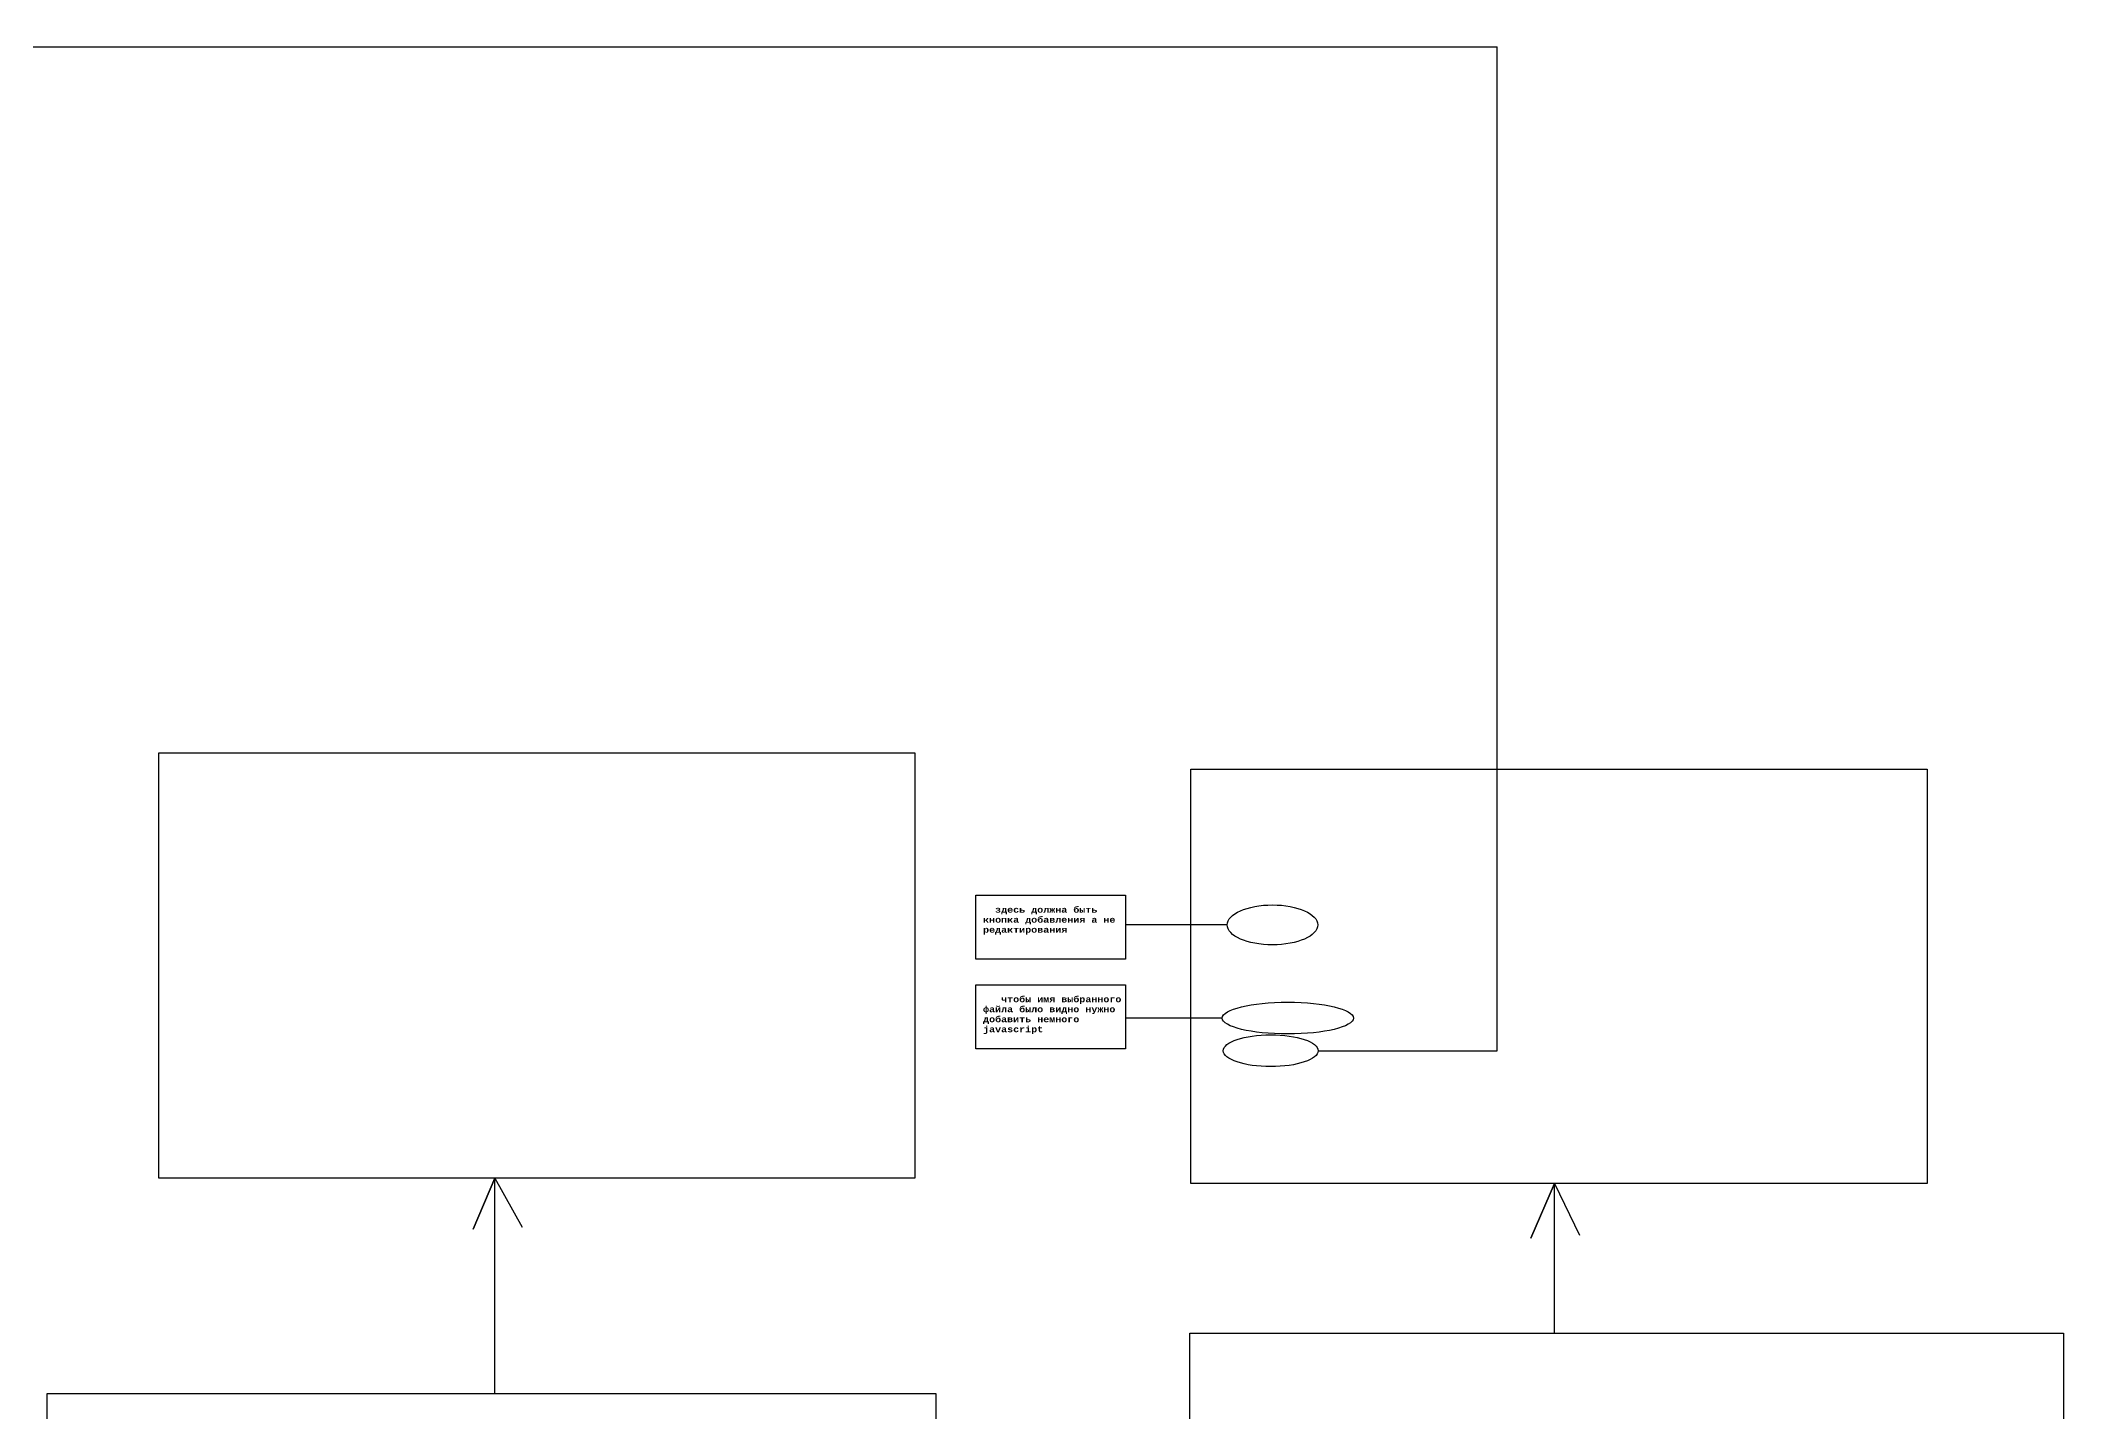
# Model space of a CAD drawing. Header units: millimetres. Extents: x 5823 to 8280, y 2612 to 3787.
# Drawn here: x 6270 to 6902, y 3160 to 3588 of the extents above; entities that cross this region are included whole.
import ezdxf

# ---------------------------------------------------------------- set-up
doc = ezdxf.new("R2010")
doc.units = ezdxf.units.MM
doc.styles.get("Standard").update_dxf_attribs({"font": 'arial.ttf'})
picture_1 = doc.add_image_def('image1.jpg', size_in_pixel=(1920, 1080))
picture_2 = doc.add_image_def('image2.jpg', size_in_pixel=(1920, 1080))

msp = doc.modelspace()

# ---------------------------------------------------------------- linework, layer by layer
at = {"color": 1, "lineweight": 30}
for p, q in [((6640.65, 3312.06), (6608.89, 3312.06)), ((6639.11, 3282.94), (6608.89, 3282.94)), ((6669.09, 3272.75), (6725.03, 3272.75))]:
    msp.add_line(p, q, dxfattribs=at)
for points in [[(5894.2, 3588.34), (5890.32, 3586.39), (5894.24, 3584.86), (5890.32, 3586.39), (6725.03, 3586.39)], [(6725.03, 3272.75), (6725.03, 3586.39)], [(6411.84, 3165.66), (6411.84, 3232.99), (6405.11, 3217), (6411.84, 3232.99), (6420.41, 3217.61)], [(6742.87, 3184.48), (6742.87, 3231.29), (6735.5, 3214.18), (6742.87, 3231.29), (6750.74, 3215.16)]]:
    msp.add_lwpolyline(points, dxfattribs=at)
for points in [[(6562.19, 3321.34), (6608.89, 3321.34), (6608.89, 3301.3), (6562.19, 3301.3)], [(6562.19, 3293.37), (6608.89, 3293.37), (6608.89, 3273.33), (6562.19, 3273.33)]]:
    msp.add_lwpolyline(points, close=True, dxfattribs=at)
at = {"color": 30, "lineweight": 30}
for points in [[(6628.99, 3184.48), (6901.94, 3184.48), (6901.94, 2688.06), (6628.99, 2688.06)], [(6271.99, 3165.66), (6549.63, 3165.66), (6549.63, 2611.87), (6271.99, 2611.87)]]:
    msp.add_lwpolyline(points, close=True, dxfattribs=at)
at = {"color": 1, "lineweight": 30}
for centre, major_axis, ratio in [((6654.81, 3312.06), (-14.16, 0), 0.440382), ((6659.61, 3282.94), (-20.5, 0), 0.241936), ((6654.26, 3272.75), (-14.83, 0), 0.334316)]:
    msp.add_ellipse(centre, major_axis=major_axis, ratio=ratio, dxfattribs=at)

# ---------------------------------------------------------------- texts
at = {"char_height": 2.5, "attachment_point": 1}
for s, insert in [('{\\fCourier New|b1|i0|c204|p49;\\H0.75x;\\C23;\\c3307724;  здесь должна быть кнопка добавления а не редактирования}', (6564.4, 3317.75)), ('{\\fCourier New|b1|i0|c204|p49;\\H0.75x;\\C23;\\c3307724;   чтобы имя выбранного файла было видно нужно добавить немного javascript}', (6564.4, 3289.78))]:
    msp.add_mtext_dynamic_manual_height_columns(s, width=48.321, gutter_width=12.5, heights=[0], dxfattribs=dict(at, insert=insert))

# ---------------------------------------------------------------- pictures from other files: only their frames are drawn
image = msp.add_image(picture_2, insert=(6306.93, 3232.99), size_in_units=(236.14, 132.83))
image.dxf.flags = 7
image = msp.add_image(picture_1, insert=(6629.33, 3231.29), size_in_units=(230.05, 129.41))
image.dxf.flags = 7

doc.saveas('drawing.dxf')
